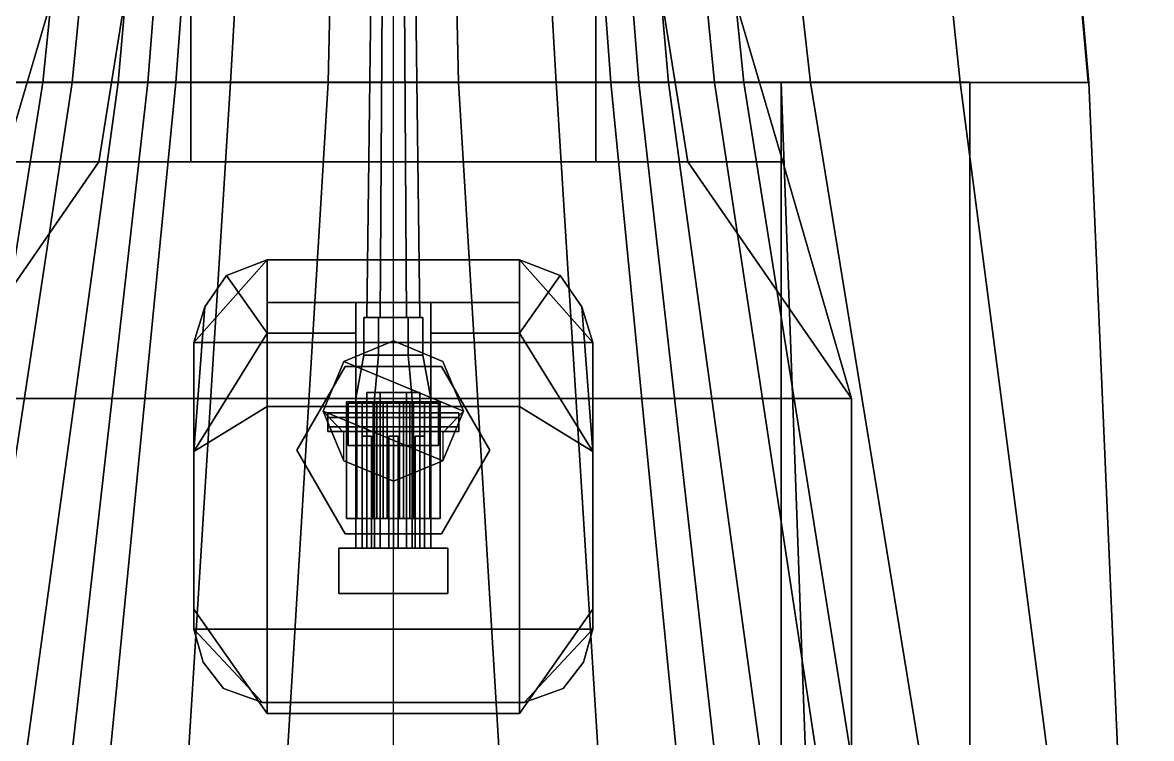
# Model space of a CAD drawing. Header units: millimetres. Extents: x -41 to 37, y -61 to 81.
# Drawn here: x -2.38 to 4.87, y 30.94 to 35.53 of the extents above; entities that cross this region are included whole.
import ezdxf

# ---------------------------------------------------------------- set-up
doc = ezdxf.new("R2010")
doc.units = ezdxf.units.MM
for name, color, linetype in [('barrel', 1, 'Continuous'), ('drawing', 9, 'Continuous'), ('h1_1', 7, 'Continuous'), ('h2_1', 4, 'Continuous'), ('sleeve', 5, 'Continuous'), ('turret', 2, 'Continuous')]:
    doc.layers.add(name, color=color, linetype=linetype)
picture_1 = doc.add_image_def('image2.gif', size_in_pixel=(2328, 2856))

msp = doc.modelspace()

# ---------------------------------------------------------------- linework, layer by layer
at = {"layer": 'barrel'}
for points in [[(-0.14, 36.01, 8.74), (-0.07, 36.01, 8.6188), (-0.085, 33.64, 8.5928), (-0.17, 33.64, 8.74)], [(-0.07, 36.01, 8.8612), (-0.14, 36.01, 8.74), (-0.17, 33.64, 8.74), (-0.085, 33.64, 8.8872)], [(-0.07, 36.01, 8.6188), (0.07, 36.01, 8.6188), (0.085, 33.64, 8.5928), (-0.085, 33.64, 8.5928)], [(0.07, 36.01, 8.8612), (-0.07, 36.01, 8.8612), (-0.085, 33.64, 8.8872), (0.085, 33.64, 8.8872)], [(0.07, 36.01, 8.6188), (0.14, 36.01, 8.74), (0.17, 33.64, 8.74), (0.085, 33.64, 8.5928)], [(0.14, 36.01, 8.74), (0.07, 36.01, 8.8612), (0.085, 33.64, 8.8872), (0.17, 33.64, 8.74)], [(-0.17, 33.16, 8.74), (-0.085, 33.16, 8.5928), (-0.085, 32.16, 8.5928), (-0.17, 32.16, 8.74)], [(-0.085, 33.16, 8.8872), (-0.17, 33.16, 8.74), (-0.17, 32.16, 8.74), (-0.085, 32.16, 8.8872)], [(-0.085, 33.16, 8.5928), (0.085, 33.16, 8.5928), (0.085, 32.16, 8.5928), (-0.085, 32.16, 8.5928)], [(0.085, 33.16, 8.8872), (-0.085, 33.16, 8.8872), (-0.085, 32.16, 8.8872), (0.085, 32.16, 8.8872)], [(0.085, 33.16, 8.5928), (0.17, 33.16, 8.74), (0.17, 32.16, 8.74), (0.085, 32.16, 8.5928)], [(0.17, 33.16, 8.74), (0.085, 33.16, 8.8872), (0.085, 32.16, 8.8872), (0.17, 32.16, 8.74)], [(-0.17, 32.88, 8.42), (-0.2, 32.88, 8.39), (-0.2, 32.16, 8.39), (-0.17, 32.16, 8.42)], [(-0.2, 32.88, 8.39), (-0.17, 32.88, 8.36), (-0.17, 32.16, 8.36), (-0.2, 32.16, 8.39)], [(-0.14, 32.88, 8.39), (-0.17, 32.88, 8.42), (-0.17, 32.16, 8.42), (-0.14, 32.16, 8.39)], [(-0.17, 32.88, 8.36), (-0.14, 32.88, 8.39), (-0.14, 32.16, 8.39), (-0.17, 32.16, 8.36)], [(-0.03, 32.88, 9.1), (0, 32.88, 9.07), (0, 32.16, 9.07), (-0.03, 32.16, 9.1)], [(0, 32.88, 9.13), (-0.03, 32.88, 9.1), (-0.03, 32.16, 9.1), (0, 32.16, 9.13)], [(0, 32.88, 9.07), (0.03, 32.88, 9.1), (0.03, 32.16, 9.1), (0, 32.16, 9.07)], [(0.03, 32.88, 9.1), (0, 32.88, 9.13), (0, 32.16, 9.13), (0.03, 32.16, 9.1)], [(0.14, 32.88, 8.39), (0.17, 32.88, 8.36), (0.17, 32.16, 8.36), (0.14, 32.16, 8.39)], [(0.17, 32.88, 8.42), (0.14, 32.88, 8.39), (0.14, 32.16, 8.39), (0.17, 32.16, 8.42)], [(0.17, 32.88, 8.36), (0.2, 32.88, 8.39), (0.2, 32.16, 8.39), (0.17, 32.16, 8.36)], [(0.2, 32.88, 8.39), (0.17, 32.88, 8.42), (0.17, 32.16, 8.42), (0.2, 32.16, 8.39)], [(0.35, 32.16, 9.16), (0.35, 32.16, 8.33), (-0.35, 32.16, 8.33), (-0.35, 32.16, 9.16)], [(-0.35, 31.87, 8.33), (-0.35, 32.16, 8.33), (0.35, 32.16, 8.33), (0.35, 31.87, 8.33)], [(0.35, 31.87, 9.16), (0.35, 32.16, 9.16), (-0.35, 32.16, 9.16), (-0.35, 31.87, 9.16)], [(-0.35, 32.16, 9.16), (-0.35, 32.16, 8.33), (-0.35, 31.87, 8.33), (-0.35, 31.87, 9.16)], [(0.35, 31.87, 8.33), (0.35, 32.16, 8.33), (0.35, 32.16, 9.16), (0.35, 31.87, 9.16)], [(-0.35, 31.87, 9.16), (-0.35, 31.87, 8.33), (0.35, 31.87, 8.33), (0.35, 31.87, 9.16)]]:
    msp.add_3dface(points, dxfattribs=at)
at = {"layer": 'h1_1'}
for points in [[(-3.7033, 43.708, 5.132), (-4.463, 35.1483, 5.0655), (4.463, 35.1483, 5.0655), (3.7033, 43.708, 5.132)], [(0.2279, 43.708, -3.5661), (0.4178, 35.1483, -3.5661), (0, 35.1483, -3.68), (0, 43.708, -3.68)], [(0.5508, 43.708, -3.0058), (1.0445, 35.1483, -3.0058), (0.4178, 35.1483, -3.5661), (0.2279, 43.708, -3.5661)], [(0.7597, 43.708, -2.5785), (1.3959, 35.1483, -2.5785), (1.0445, 35.1483, -3.0058), (0.5508, 43.708, -3.0058)], [(0.9021, 43.708, -2.3221), (1.5763, 35.1483, -2.3221), (1.3959, 35.1483, -2.5785), (0.7597, 43.708, -2.5785)], [(1.016, 43.708, -2.0183), (1.7662, 35.1483, -2.0183), (1.5763, 35.1483, -2.3221), (0.9021, 43.708, -2.3221)], [(1.2249, 43.708, -1.5055), (2.0606, 35.1483, -1.5055), (1.7662, 35.1483, -2.0183), (1.016, 43.708, -2.0183)], [(1.3769, 43.708, -1.1636), (2.2505, 35.1483, -1.1636), (2.0606, 35.1483, -1.5055), (1.2249, 43.708, -1.5055)], [(1.7092, 43.708, -0.1666), (2.6778, 35.1483, -0.1666), (2.2505, 35.1483, -1.1636), (1.3769, 43.708, -1.1636)], [(3.6369, 35.1483, 2.7676), (2.6778, 35.1483, -0.1666), (1.7092, 43.708, -0.1666), (2.7443, 43.708, 2.7676)], [(4.463, 35.1483, 5.0655), (3.6369, 35.1483, 2.7676), (2.7443, 43.708, 2.7676), (3.7033, 43.708, 5.132)], [(3.7, 43.71, 5.13), (3.7, 43.71, 6.18), (4.46, 35.15, 6.16), (4.46, 35.15, 5.06)], [(4.46, 35.15, 5.06), (4.46, 35.15, 6.16), (3.7, 43.71, 6.18), (3.7, 43.71, 5.13)], [(-2.5, 34.64, 8.01), (-2.13, 35.9, 8.34), (-1.69, 35.9, 8.02), (-1.89, 34.64, 7.3)], [(-1.89, 34.64, 7.3), (-1.69, 35.9, 8.02), (-2.13, 35.9, 8.34), (-2.5, 34.64, 8.01)], [(-1.89, 34.64, 7.3), (-1.69, 35.9, 8.02), (1.69, 35.9, 8.02), (1.89, 34.64, 7.3)], [(1.89, 34.64, 7.3), (1.69, 35.9, 8.02), (-1.69, 35.9, 8.02), (-1.89, 34.64, 7.3)], [(-1.3, 35.9, 8.02), (-1.3, 35.9, 7.57), (-1.3, 35.04, 6.67), (-1.3, 34.64, 7.3)], [(-1.3, 34.64, 7.3), (-1.3, 35.04, 6.67), (-1.3, 35.9, 7.57), (-1.3, 35.9, 8.02)], [(1.3, 35.9, 8.02), (1.3, 35.9, 7.57), (1.3, 35.04, 6.67), (1.3, 34.64, 7.3)], [(1.3, 34.64, 7.3), (1.3, 35.04, 6.67), (1.3, 35.9, 7.57), (1.3, 35.9, 8.02)], [(1.89, 34.64, 7.3), (1.69, 35.9, 8.02), (2.13, 35.9, 8.34), (2.5, 34.64, 8.01)], [(2.5, 34.64, 8.01), (2.13, 35.9, 8.34), (1.69, 35.9, 8.02), (1.89, 34.64, 7.3)], [(-4.463, 35.1483, 5.0655), (-4.6529, 30.7796, 4.3059), (4.6529, 30.7796, 4.3059), (4.463, 35.1483, 5.0655)], [(-2.49, 35.15, 5.06), (-2.49, -0.22, 5.06), (2.49, -0.22, 5.06), (2.49, 35.15, 5.06)], [(0.4178, 35.1483, -3.5661), (0.6837, 30.7796, -3.4236), (0, 30.7796, -3.68), (0, 35.1483, -3.68)], [(1.0445, 35.1483, -3.0058), (1.3199, 30.7796, -3.0058), (0.6837, 30.7796, -3.4236), (0.4178, 35.1483, -3.5661)], [(1.3959, 35.1483, -2.5785), (1.8232, 30.7796, -2.5785), (1.3199, 30.7796, -3.0058), (1.0445, 35.1483, -3.0058)], [(1.5763, 35.1483, -2.3221), (2.0701, 30.7796, -2.3221), (1.8232, 30.7796, -2.5785), (1.3959, 35.1483, -2.5785)], [(1.7662, 35.1483, -2.0183), (2.3644, 30.7796, -2.0183), (2.0701, 30.7796, -2.3221), (1.5763, 35.1483, -2.3221)], [(2.0606, 35.1483, -1.5055), (2.7253, 30.7796, -1.5055), (2.3644, 30.7796, -2.0183), (1.7662, 35.1483, -2.0183)], [(2.2505, 35.1483, -1.1636), (2.9437, 30.7796, -1.1636), (2.7253, 30.7796, -1.5055), (2.0606, 35.1483, -1.5055)], [(2.6778, 35.1483, -0.1666), (3.39, 30.7796, -0.1666), (2.9437, 30.7796, -1.1636), (2.2505, 35.1483, -1.1636)], [(2.49, -0.22, 5.06), (2.49, -0.22, 2.74), (2.49, 35.15, 2.77), (2.49, 35.15, 5.06)], [(2.94, 22.69, 5.06), (2.49, 35.15, 5.06), (3.7, 35.15, 5.06), (3.7, 22.69, 5.06)], [(3.7, 22.69, 5.06), (3.7, 35.15, 5.06), (2.49, 35.15, 5.06), (2.94, 22.69, 5.06)], [(4.2066, 30.7796, 2.7676), (3.39, 30.7796, -0.1666), (2.6778, 35.1483, -0.1666), (3.6369, 35.1483, 2.7676)], [(4.6529, 30.7796, 4.3059), (4.2066, 30.7796, 2.7676), (3.6369, 35.1483, 2.7676), (4.463, 35.1483, 5.0655)], [(3.7, 22.69, 5.06), (3.7, 22.69, 6.06), (3.7, 35.15, 6.18), (3.7, 35.15, 5.06)], [(3.7, 35.15, 5.06), (3.7, 35.15, 6.18), (3.7, 22.69, 6.06), (3.7, 22.69, 5.06)], [(-1.3, 34.64, 5.06), (-1.3, 34.8, 5.06), (-1.3, 35.04, 6.67), (-1.3, 34.64, 7.3)], [(-1.3, 34.64, 7.3), (-1.3, 35.04, 6.67), (-1.3, 34.8, 5.06), (-1.3, 34.64, 5.06)], [(1.3, 34.64, 5.06), (1.3, 34.8, 5.06), (1.3, 35.04, 6.67), (1.3, 34.64, 7.3)], [(1.3, 34.64, 7.3), (1.3, 35.04, 6.67), (1.3, 34.8, 5.06), (1.3, 34.64, 5.06)], [(-1.89, 34.64, 7.3), (-1.89, 34.64, 5.06), (-2.94, 33.12, 5.06), (-2.94, 33.12, 7.3)], [(2.94, 33.12, 7.3), (1.89, 34.64, 7.3), (-1.89, 34.64, 7.3), (-2.94, 33.12, 7.3)], [(-2.94, 33.12, 7.3), (-2.5, 34.64, 8.01), (-1.89, 34.64, 7.3), (-2.94, 33.12, 7.3)], [(-2.94, 33.12, 7.3), (-1.89, 34.64, 7.3), (-2.5, 34.64, 8.01), (-2.94, 33.12, 7.3)], [(-1.89, 34.64, 7.3), (-1.89, 34.64, 8.33), (-2.94, 33.12, 8.3), (-2.94, 33.12, 7.3)], [(-2.94, 33.12, 7.3), (-2.94, 33.12, 8.3), (-1.89, 34.64, 8.33), (-1.89, 34.64, 7.3)], [(1.89, 34.64, 7.3), (1.89, 34.64, 5.06), (-1.89, 34.64, 5.06), (-1.89, 34.64, 7.3)], [(2.94, 33.12, 5.06), (1.89, 34.64, 5.06), (1.89, 34.64, 7.3), (2.94, 33.12, 7.3)], [(2.94, 33.12, 7.3), (1.89, 34.64, 7.3), (2.5, 34.64, 8.01), (2.94, 33.12, 7.3)], [(2.94, 33.12, 7.3), (2.5, 34.64, 8.01), (1.89, 34.64, 7.3), (2.94, 33.12, 7.3)], [(2.94, 33.12, 7.3), (2.94, 33.12, 8.3), (1.89, 34.64, 8.33), (1.89, 34.64, 7.3)], [(1.89, 34.64, 7.3), (1.89, 34.64, 8.33), (2.94, 33.12, 8.3), (2.94, 33.12, 7.3)], [(2.94, 22.69, 7.3), (2.94, 33.12, 7.3), (-2.94, 33.12, 7.3), (-2.94, 22.69, 7.3)], [(2.94, 22.69, 5.06), (2.94, 33.12, 5.06), (2.94, 33.12, 7.3), (2.94, 22.69, 7.3)], [(2.94, 20.86, 7.3), (2.94, 20.86, 8.2), (2.94, 33.12, 8.3), (2.94, 33.12, 7.3)], [(2.94, 33.12, 7.3), (2.94, 33.12, 8.3), (2.94, 20.86, 8.2), (2.94, 20.86, 7.3)]]:
    msp.add_3dface(points, dxfattribs=at)
at = {"layer": 'h2_1'}
for points in [[(-3.6369, 35.1483, 2.7676), (-2.6778, 35.1483, -0.1666), (-1.7092, 43.708, -0.1666), (-2.7443, 43.708, 2.7676)], [(-1.7092, 43.708, -0.1666), (-2.6778, 35.1483, -0.1666), (-2.2505, 35.1483, -1.1636), (-1.3769, 43.708, -1.1636)], [(-1.3769, 43.708, -1.1636), (-2.2505, 35.1483, -1.1636), (-2.0606, 35.1483, -1.5055), (-1.2249, 43.708, -1.5055)], [(-1.2249, 43.708, -1.5055), (-2.0606, 35.1483, -1.5055), (-1.7662, 35.1483, -2.0183), (-1.016, 43.708, -2.0183)], [(-1.016, 43.708, -2.0183), (-1.7662, 35.1483, -2.0183), (-1.5763, 35.1483, -2.3221), (-0.9021, 43.708, -2.3221)], [(-0.9021, 43.708, -2.3221), (-1.5763, 35.1483, -2.3221), (-1.3959, 35.1483, -2.5785), (-0.7597, 43.708, -2.5785)], [(-0.7597, 43.708, -2.5785), (-1.3959, 35.1483, -2.5785), (-1.0445, 35.1483, -3.0058), (-0.5508, 43.708, -3.0058)], [(-0.5508, 43.708, -3.0058), (-1.0445, 35.1483, -3.0058), (-0.4178, 35.1483, -3.5661), (-0.2279, 43.708, -3.5661)], [(-0.2279, 43.708, -3.5661), (-0.4178, 35.1483, -3.5661), (0, 35.1483, -3.68), (0, 43.708, -3.68)], [(-2.6778, 35.1483, -0.1666), (-3.39, 30.7796, -0.1666), (-2.9437, 30.7796, -1.1636), (-2.2505, 35.1483, -1.1636)], [(-2.2505, 35.1483, -1.1636), (-2.9437, 30.7796, -1.1636), (-2.7253, 30.7796, -1.5055), (-2.0606, 35.1483, -1.5055)], [(-2.0606, 35.1483, -1.5055), (-2.7253, 30.7796, -1.5055), (-2.3644, 30.7796, -2.0183), (-1.7662, 35.1483, -2.0183)], [(-1.7662, 35.1483, -2.0183), (-2.3644, 30.7796, -2.0183), (-2.0701, 30.7796, -2.3221), (-1.5763, 35.1483, -2.3221)], [(-1.5763, 35.1483, -2.3221), (-2.0701, 30.7796, -2.3221), (-1.8232, 30.7796, -2.5785), (-1.3959, 35.1483, -2.5785)], [(-1.3959, 35.1483, -2.5785), (-1.8232, 30.7796, -2.5785), (-1.3199, 30.7796, -3.0058), (-1.0445, 35.1483, -3.0058)], [(-1.0445, 35.1483, -3.0058), (-1.3199, 30.7796, -3.0058), (-0.6837, 30.7796, -3.4236), (-0.4178, 35.1483, -3.5661)], [(-0.4178, 35.1483, -3.5661), (-0.6837, 30.7796, -3.4236), (0, 30.7796, -3.68), (0, 35.1483, -3.68)]]:
    msp.add_3dface(points, dxfattribs=at)
at = {"layer": 'sleeve'}
for points in [[(-0.19, 33.64, 8.74), (-0.095, 33.64, 8.5755), (-0.095, 33.4, 8.5755), (-0.19, 33.4, 8.74)], [(-0.095, 33.64, 8.9045), (-0.19, 33.64, 8.74), (-0.19, 33.4, 8.74), (-0.095, 33.4, 8.9045)], [(0.095, 33.64, 8.5755), (-0.095, 33.64, 8.5755), (-0.19, 33.64, 8.74), (0.19, 33.64, 8.74)], [(0.19, 33.64, 8.74), (-0.19, 33.64, 8.74), (-0.095, 33.64, 8.9045), (0.095, 33.64, 8.9045)], [(-0.095, 33.64, 8.5755), (0.095, 33.64, 8.5755), (0.095, 33.4, 8.5755), (-0.095, 33.4, 8.5755)], [(0.095, 33.64, 8.9045), (-0.095, 33.64, 8.9045), (-0.095, 33.4, 8.9045), (0.095, 33.4, 8.9045)], [(0.095, 33.64, 8.5755), (0.19, 33.64, 8.74), (0.19, 33.4, 8.74), (0.095, 33.4, 8.5755)], [(0.19, 33.64, 8.74), (0.095, 33.64, 8.9045), (0.095, 33.4, 8.9045), (0.19, 33.4, 8.74)], [(-0.19, 33.4, 8.74), (-0.095, 33.4, 8.5755), (-0.12, 33.12, 8.5322), (-0.24, 33.12, 8.74)], [(-0.095, 33.4, 8.9045), (-0.19, 33.4, 8.74), (-0.24, 33.12, 8.74), (-0.12, 33.12, 8.9478)], [(-0.095, 33.4, 8.5755), (0.095, 33.4, 8.5755), (0.12, 33.12, 8.5322), (-0.12, 33.12, 8.5322)], [(0.095, 33.4, 8.9045), (-0.095, 33.4, 8.9045), (-0.12, 33.12, 8.9478), (0.12, 33.12, 8.9478)], [(0.095, 33.4, 8.5755), (0.19, 33.4, 8.74), (0.24, 33.12, 8.74), (0.12, 33.12, 8.5322)], [(0.19, 33.4, 8.74), (0.095, 33.4, 8.9045), (0.12, 33.12, 8.9478), (0.24, 33.12, 8.74)], [(-0.24, 33.12, 8.74), (-0.12, 33.12, 8.5322), (-0.12, 32.16, 8.5322), (-0.24, 32.16, 8.74)], [(-0.12, 33.12, 8.9478), (-0.24, 33.12, 8.74), (-0.24, 32.16, 8.74), (-0.12, 32.16, 8.9478)], [(-0.12, 33.12, 8.5322), (0.12, 33.12, 8.5322), (0.12, 32.16, 8.5322), (-0.12, 32.16, 8.5322)], [(0.12, 33.12, 8.9478), (-0.12, 33.12, 8.9478), (-0.12, 32.16, 8.9478), (0.12, 32.16, 8.9478)], [(0.12, 33.12, 8.5322), (0.24, 33.12, 8.74), (0.24, 32.16, 8.74), (0.12, 32.16, 8.5322)], [(0.24, 33.12, 8.74), (0.12, 33.12, 8.9478), (0.12, 32.16, 8.9478), (0.24, 32.16, 8.74)], [(-0.235, 33.1, 8.5026), (-0.3, 33.1, 8.39), (-0.3, 32.35, 8.39), (-0.235, 32.35, 8.5026)], [(-0.3, 33.1, 8.39), (-0.235, 33.1, 8.2774), (-0.235, 32.35, 8.2774), (-0.3, 32.35, 8.39)], [(-0.04, 33.1, 8.39), (-0.3, 33.1, 8.39), (-0.235, 33.1, 8.5026), (-0.105, 33.1, 8.5026)], [(-0.105, 33.1, 8.2774), (-0.235, 33.1, 8.2774), (-0.3, 33.1, 8.39), (-0.04, 33.1, 8.39)], [(-0.2, 33.09, 8.95), (-0.29, 33.09, 9.03), (0.29, 33.09, 9.03), (0.2, 33.09, 8.95)], [(0.2, 33.09, 9.26), (0.29, 33.09, 9.17), (-0.29, 33.09, 9.17), (-0.2, 33.09, 9.26)], [(0.29, 33.09, 9.17), (0.29, 33.09, 9.03), (-0.29, 33.09, 9.03), (-0.29, 33.09, 9.17)], [(-0.29, 32.82, 9.03), (-0.29, 33.09, 9.03), (-0.2, 33.09, 8.95), (-0.2, 32.82, 8.95)], [(-0.29, 33.09, 9.17), (-0.29, 33.09, 9.03), (-0.29, 32.82, 9.03), (-0.29, 32.82, 9.17)], [(-0.2, 33.09, 9.26), (-0.29, 33.09, 9.17), (-0.29, 32.82, 9.17), (-0.2, 32.82, 9.26)], [(-0.105, 33.1, 8.5026), (-0.235, 33.1, 8.5026), (-0.235, 32.35, 8.5026), (-0.105, 32.35, 8.5026)], [(-0.235, 33.1, 8.2774), (-0.105, 33.1, 8.2774), (-0.105, 32.35, 8.2774), (-0.235, 32.35, 8.2774)], [(-0.2, 32.82, 8.95), (-0.2, 33.09, 8.95), (0.2, 33.09, 8.95), (0.2, 32.82, 8.95)], [(0.2, 32.82, 9.26), (0.2, 33.09, 9.26), (-0.2, 33.09, 9.26), (-0.2, 32.82, 9.26)], [(0.13, 33.1, 9.1), (-0.13, 33.1, 9.1), (-0.065, 33.1, 9.2126), (0.065, 33.1, 9.2126)], [(0.065, 33.1, 8.9874), (-0.065, 33.1, 8.9874), (-0.13, 33.1, 9.1), (0.13, 33.1, 9.1)], [(-0.13, 33.1, 9.1), (-0.065, 33.1, 8.9874), (-0.065, 32.35, 8.9874), (-0.13, 32.35, 9.1)], [(-0.065, 33.1, 9.2126), (-0.13, 33.1, 9.1), (-0.13, 32.35, 9.1), (-0.065, 32.35, 9.2126)], [(-0.04, 33.1, 8.39), (-0.105, 33.1, 8.5026), (-0.105, 32.35, 8.5026), (-0.04, 32.35, 8.39)], [(-0.105, 33.1, 8.2774), (-0.04, 33.1, 8.39), (-0.04, 32.35, 8.39), (-0.105, 32.35, 8.2774)], [(-0.065, 33.1, 8.9874), (0.065, 33.1, 8.9874), (0.065, 32.35, 8.9874), (-0.065, 32.35, 8.9874)], [(0.065, 33.1, 9.2126), (-0.065, 33.1, 9.2126), (-0.065, 32.35, 9.2126), (0.065, 32.35, 9.2126)], [(0.3, 33.1, 8.39), (0.04, 33.1, 8.39), (0.105, 33.1, 8.5026), (0.235, 33.1, 8.5026)], [(0.235, 33.1, 8.2774), (0.105, 33.1, 8.2774), (0.04, 33.1, 8.39), (0.3, 33.1, 8.39)], [(0.105, 33.1, 8.5026), (0.04, 33.1, 8.39), (0.04, 32.35, 8.39), (0.105, 32.35, 8.5026)], [(0.04, 33.1, 8.39), (0.105, 33.1, 8.2774), (0.105, 32.35, 8.2774), (0.04, 32.35, 8.39)], [(0.13, 33.1, 9.1), (0.065, 33.1, 9.2126), (0.065, 32.35, 9.2126), (0.13, 32.35, 9.1)], [(0.065, 33.1, 8.9874), (0.13, 33.1, 9.1), (0.13, 32.35, 9.1), (0.065, 32.35, 8.9874)], [(0.235, 33.1, 8.5026), (0.105, 33.1, 8.5026), (0.105, 32.35, 8.5026), (0.235, 32.35, 8.5026)], [(0.105, 33.1, 8.2774), (0.235, 33.1, 8.2774), (0.235, 32.35, 8.2774), (0.105, 32.35, 8.2774)], [(0.2, 33.09, 8.95), (0.29, 33.09, 9.03), (0.29, 32.82, 9.03), (0.2, 32.82, 8.95)], [(0.29, 32.82, 9.17), (0.29, 33.09, 9.17), (0.2, 33.09, 9.26), (0.2, 32.82, 9.26)], [(0.3, 33.1, 8.39), (0.235, 33.1, 8.5026), (0.235, 32.35, 8.5026), (0.3, 32.35, 8.39)], [(0.235, 33.1, 8.2774), (0.3, 33.1, 8.39), (0.3, 32.35, 8.39), (0.235, 32.35, 8.2774)], [(0.29, 32.82, 9.03), (0.29, 33.09, 9.03), (0.29, 33.09, 9.17), (0.29, 32.82, 9.17)], [(0.42, 33.03, 8.74), (0.42, 33, 8.688), (-0.42, 33, 8.688), (-0.42, 33.03, 8.74)], [(0.42, 33, 8.792), (0.42, 33.03, 8.74), (-0.42, 33.03, 8.74), (-0.42, 33, 8.792)], [(-0.42, 32.91, 8.74), (-0.42, 33.03, 8.74), (-0.42, 33, 8.688), (-0.42, 32.94, 8.688)], [(-0.42, 32.94, 8.792), (-0.42, 33, 8.792), (-0.42, 33.03, 8.74), (-0.42, 32.91, 8.74)], [(0.42, 33, 8.688), (0.42, 32.94, 8.688), (-0.42, 32.94, 8.688), (-0.42, 33, 8.688)], [(0.42, 32.94, 8.792), (0.42, 33, 8.792), (-0.42, 33, 8.792), (-0.42, 32.94, 8.792)], [(0.42, 32.94, 8.688), (0.42, 33, 8.688), (0.42, 33.03, 8.74), (0.42, 32.91, 8.74)], [(0.42, 32.91, 8.74), (0.42, 33.03, 8.74), (0.42, 33, 8.792), (0.42, 32.94, 8.792)], [(0.42, 32.94, 8.688), (0.42, 32.91, 8.74), (-0.42, 32.91, 8.74), (-0.42, 32.94, 8.688)], [(0.42, 32.91, 8.74), (0.42, 32.94, 8.792), (-0.42, 32.94, 8.792), (-0.42, 32.91, 8.74)], [(0.2, 32.82, 8.95), (0.29, 32.82, 9.03), (-0.29, 32.82, 9.03), (-0.2, 32.82, 8.95)], [(-0.2, 32.82, 9.26), (-0.29, 32.82, 9.17), (0.29, 32.82, 9.17), (0.2, 32.82, 9.26)], [(-0.29, 32.82, 9.17), (-0.29, 32.82, 9.03), (0.29, 32.82, 9.03), (0.29, 32.82, 9.17)], [(-0.105, 32.35, 8.5026), (-0.235, 32.35, 8.5026), (-0.3, 32.35, 8.39), (-0.04, 32.35, 8.39)], [(-0.04, 32.35, 8.39), (-0.3, 32.35, 8.39), (-0.235, 32.35, 8.2774), (-0.105, 32.35, 8.2774)], [(0.13, 32.35, 9.1), (-0.13, 32.35, 9.1), (-0.065, 32.35, 8.9874), (0.065, 32.35, 8.9874)], [(0.065, 32.35, 9.2126), (-0.065, 32.35, 9.2126), (-0.13, 32.35, 9.1), (0.13, 32.35, 9.1)], [(0.235, 32.35, 8.5026), (0.105, 32.35, 8.5026), (0.04, 32.35, 8.39), (0.3, 32.35, 8.39)], [(0.3, 32.35, 8.39), (0.04, 32.35, 8.39), (0.105, 32.35, 8.2774), (0.235, 32.35, 8.2774)]]:
    msp.add_3dface(points, dxfattribs=at)
at = {"layer": 'turret'}
for points in [[(-0.81, 34.01, 7.5), (-1.28, 33.48, 7.5), (-1.21, 33.71, 7.5), (-1.07, 33.91, 7.5)], [(-1.07, 33.91, 7.5), (-1.21, 33.71, 7.5), (-1.28, 33.48, 7.5), (-0.81, 34.01, 7.5)], [(-0.81, 34.01, 7.5), (-1.28, 33.48, 7.5), (1.28, 33.48, 7.5), (0.81, 34.01, 7.5)], [(0.81, 34.01, 7.5), (1.28, 33.48, 7.5), (-1.28, 33.48, 7.5), (-0.81, 34.01, 7.5)], [(-0.81, 34.01, 7.5), (-0.81, 33.54, 9.13), (-1.07, 33.91, 7.5)], [(-1.07, 33.91, 7.5), (-1.07, 33.91, 7.5), (-0.81, 33.54, 9.13), (-0.81, 34.01, 7.5)], [(-0.81, 34.01, 7.5), (-0.81, 33.7361, 8.45), (0.81, 33.7361, 8.45), (0.81, 34.01, 7.5)], [(0.81, 34.01, 7.5), (0.81, 33.7361, 8.45), (-0.81, 33.7361, 8.45), (-0.81, 34.01, 7.5)], [(1.07, 33.91, 7.5), (1.07, 33.91, 7.5), (0.81, 33.54, 9.13), (0.81, 34.01, 7.5)], [(0.81, 34.01, 7.5), (0.81, 33.54, 9.13), (1.07, 33.91, 7.5)], [(1.07, 33.91, 7.5), (1.21, 33.71, 7.5), (1.28, 33.48, 7.5), (0.81, 34.01, 7.5)], [(0.81, 34.01, 7.5), (1.28, 33.48, 7.5), (1.21, 33.71, 7.5), (1.07, 33.91, 7.5)], [(-1.07, 33.91, 7.5), (-0.81, 33.54, 9.13), (-1.28, 32.78, 8.78), (-1.21, 33.71, 7.5)], [(-1.21, 33.71, 7.5), (-1.28, 32.78, 8.78), (-0.81, 33.54, 9.13), (-1.07, 33.91, 7.5)], [(1.21, 33.71, 7.5), (1.28, 32.78, 8.78), (0.81, 33.54, 9.13), (1.07, 33.91, 7.5)], [(1.07, 33.91, 7.5), (0.81, 33.54, 9.13), (1.28, 32.78, 8.78), (1.21, 33.71, 7.5)], [(-1.28, 33.48, 7.5), (-1.28, 33.48, 7.5), (-1.28, 32.78, 8.78), (-1.21, 33.71, 7.5)], [(-1.21, 33.71, 7.5), (-1.28, 32.78, 8.78), (-1.28, 33.48, 7.5)], [(-0.24, 33.7361, 8.45), (-0.24, 33.54, 9.13), (-0.81, 33.54, 9.13), (-0.81, 33.7361, 8.45)], [(-0.81, 33.7361, 8.45), (-0.81, 33.54, 9.13), (-0.24, 33.54, 9.13), (-0.24, 33.7361, 8.45)], [(0.24, 33.7361, 8.45), (0.24, 33.54, 9.13), (0.81, 33.54, 9.13), (0.81, 33.7361, 8.45)], [(0.81, 33.7361, 8.45), (0.81, 33.54, 9.13), (0.24, 33.54, 9.13), (0.24, 33.7361, 8.45)], [(1.21, 33.71, 7.5), (1.28, 32.78, 8.78), (1.28, 33.48, 7.5)], [(1.28, 33.48, 7.5), (1.28, 33.48, 7.5), (1.28, 32.78, 8.78), (1.21, 33.71, 7.5)], [(-0.81, 33.54, 9.13), (-0.81, 33.07, 9.49), (-1.28, 32.78, 8.78)], [(-1.28, 32.78, 8.78), (-1.28, 32.78, 8.78), (-0.81, 33.07, 9.49), (-0.81, 33.54, 9.13)], [(-1.28, 33.48, 7.5), (-1.28, 31.64, 7.5), (1.28, 31.64, 7.5), (1.28, 33.48, 7.5)], [(1.28, 33.48, 7.5), (1.28, 31.64, 7.5), (-1.28, 31.64, 7.5), (-1.28, 33.48, 7.5)], [(-1.28, 33.48, 7.5), (-1.28, 31.77, 7.5), (-1.28, 31.77, 8.78), (-1.28, 32.78, 8.78)], [(-1.28, 32.78, 8.78), (-1.28, 31.77, 8.78), (-1.28, 31.77, 7.5), (-1.28, 33.48, 7.5)], [(-0.81, 33.54, 9.13), (-0.81, 33.07, 9.49), (-0.24, 33.07, 9.49), (-0.24, 33.54, 9.13)], [(-0.24, 33.54, 9.13), (-0.24, 33.07, 9.49), (-0.81, 33.07, 9.49), (-0.81, 33.54, 9.13)], [(-0.3182, 33.3582, 7.87), (0.45, 33.04, 7.87), (0.3182, 33.3582, 7.87), (0, 33.49, 7.87)], [(0, 33.49, 7.5), (-0.3182, 33.3582, 7.5), (-0.3182, 33.3582, 8.24), (0, 33.49, 8.01)], [(0.3182, 33.3582, 7.5), (0, 33.49, 7.5), (0, 33.49, 8.01), (0.3182, 33.3582, 8.24)], [(0.24, 33.54, 9.13), (0.24, 33.07, 9.49), (0.81, 33.07, 9.49), (0.81, 33.54, 9.13)], [(0.81, 33.54, 9.13), (0.81, 33.07, 9.49), (0.24, 33.07, 9.49), (0.24, 33.54, 9.13)], [(1.28, 32.78, 8.78), (1.28, 32.78, 8.78), (0.81, 33.07, 9.49), (0.81, 33.54, 9.13)], [(0.81, 33.54, 9.13), (0.81, 33.07, 9.49), (1.28, 32.78, 8.78)], [(1.28, 32.78, 8.78), (1.28, 31.77, 8.78), (1.28, 31.77, 7.5), (1.28, 33.48, 7.5)], [(1.28, 33.48, 7.5), (1.28, 31.77, 7.5), (1.28, 31.77, 8.78), (1.28, 32.78, 8.78)], [(-0.45, 33.04, 7.87), (0.3182, 32.7218, 7.87), (0.45, 33.04, 7.87), (-0.3182, 33.3582, 7.87)], [(-0.3182, 33.3582, 7.5), (-0.45, 33.04, 7.5), (-0.45, 33.04, 8.81), (-0.3182, 33.3582, 8.24)], [(0.45, 33.04, 7.5), (0.3182, 33.3582, 7.5), (0.3182, 33.3582, 8.24), (0.45, 33.04, 8.81)], [(-0.31, 33.3269, 7.3), (-0.62, 32.79, 7.3), (-0.62, 32.79, 7.5), (-0.31, 33.3269, 7.5)], [(0.31, 33.3269, 7.3), (-0.31, 33.3269, 7.3), (-0.31, 33.3269, 7.5), (0.31, 33.3269, 7.5)], [(0.62, 32.79, 7.3), (0.31, 33.3269, 7.3), (0.31, 33.3269, 7.5), (0.62, 32.79, 7.5)], [(-1.28, 32.78, 8.78), (-1.28, 31.77, 8.78), (-0.81, 31.1, 9.49), (-0.81, 33.07, 9.49)], [(-0.81, 33.07, 9.49), (-0.81, 31.1, 9.49), (-1.28, 31.77, 8.78), (-1.28, 32.78, 8.78)], [(0.81, 33.07, 9.49), (0.81, 31.1, 9.49), (-0.81, 31.1, 9.49), (-0.81, 33.07, 9.49)], [(-0.81, 33.07, 9.49), (-0.81, 31.1, 9.49), (0.81, 31.1, 9.49), (0.81, 33.07, 9.49)], [(-0.3182, 32.7218, 7.87), (0, 32.59, 7.87), (0.3182, 32.7218, 7.87), (-0.45, 33.04, 7.87)], [(-0.45, 33.04, 7.5), (-0.3182, 32.7218, 7.5), (-0.3182, 32.7218, 7.87), (-0.45, 33.04, 7.87)], [(-0.45, 33.04, 7.87), (-0.3182, 32.7218, 7.87), (-0.3182, 32.9, 8.84), (-0.45, 33.04, 8.81)], [(0.3182, 32.7218, 7.5), (0.45, 33.04, 7.5), (0.45, 33.04, 7.87), (0.3182, 32.7218, 7.87)], [(0.3182, 32.7218, 7.87), (0.45, 33.04, 7.87), (0.45, 33.04, 8.81), (0.3182, 32.9, 8.84)], [(0.81, 33.07, 9.49), (0.81, 31.1, 9.49), (1.28, 31.77, 8.78), (1.28, 32.78, 8.78)], [(1.28, 32.78, 8.78), (1.28, 31.77, 8.78), (0.81, 31.1, 9.49), (0.81, 33.07, 9.49)], [(-0.62, 32.79, 7.3), (-0.31, 32.2531, 7.3), (-0.31, 32.2531, 7.5), (-0.62, 32.79, 7.5)], [(0.31, 32.2531, 7.3), (0.62, 32.79, 7.3), (0.62, 32.79, 7.5), (0.31, 32.2531, 7.5)], [(-0.3182, 32.7218, 7.5), (0, 32.59, 7.5), (0, 32.59, 7.87), (-0.3182, 32.7218, 7.87)], [(0, 32.59, 7.5), (0.3182, 32.7218, 7.5), (0.3182, 32.7218, 7.87), (0, 32.59, 7.87)], [(-0.31, 32.2531, 7.3), (0.31, 32.2531, 7.3), (0.31, 32.2531, 7.5), (-0.31, 32.2531, 7.5)], [(1.28, 31.64, 7.5), (0.84, 31.17, 7.5), (-0.84, 31.17, 7.5), (-1.28, 31.64, 7.5)], [(-1.28, 31.64, 7.5), (-0.84, 31.17, 7.5), (0.84, 31.17, 7.5), (1.28, 31.64, 7.5)], [(-1.28, 31.64, 7.5), (-0.84, 31.17, 7.5), (-1.09, 31.26, 7.5), (-1.22, 31.43, 7.5)], [(-1.22, 31.43, 7.5), (-1.09, 31.26, 7.5), (-0.84, 31.17, 7.5), (-1.28, 31.64, 7.5)], [(1.22, 31.43, 7.5), (1.09, 31.26, 7.5), (0.84, 31.17, 7.5), (1.28, 31.64, 7.5)], [(1.28, 31.64, 7.5), (0.84, 31.17, 7.5), (1.09, 31.26, 7.5), (1.22, 31.43, 7.5)]]:
    msp.add_3dface(points, dxfattribs=at)

# ---------------------------------------------------------------- pictures from other files: only their frames are drawn
at = {"layer": 'drawing'}
image = msp.add_image(picture_1, insert=(36.4828, -1.3895, -85.62), size_in_units=(62.2381, 76.3539), rotation=90, dxfattribs=dict(at, fade=44))
image.dxf.flags = 15

doc.saveas('drawing.dxf')
